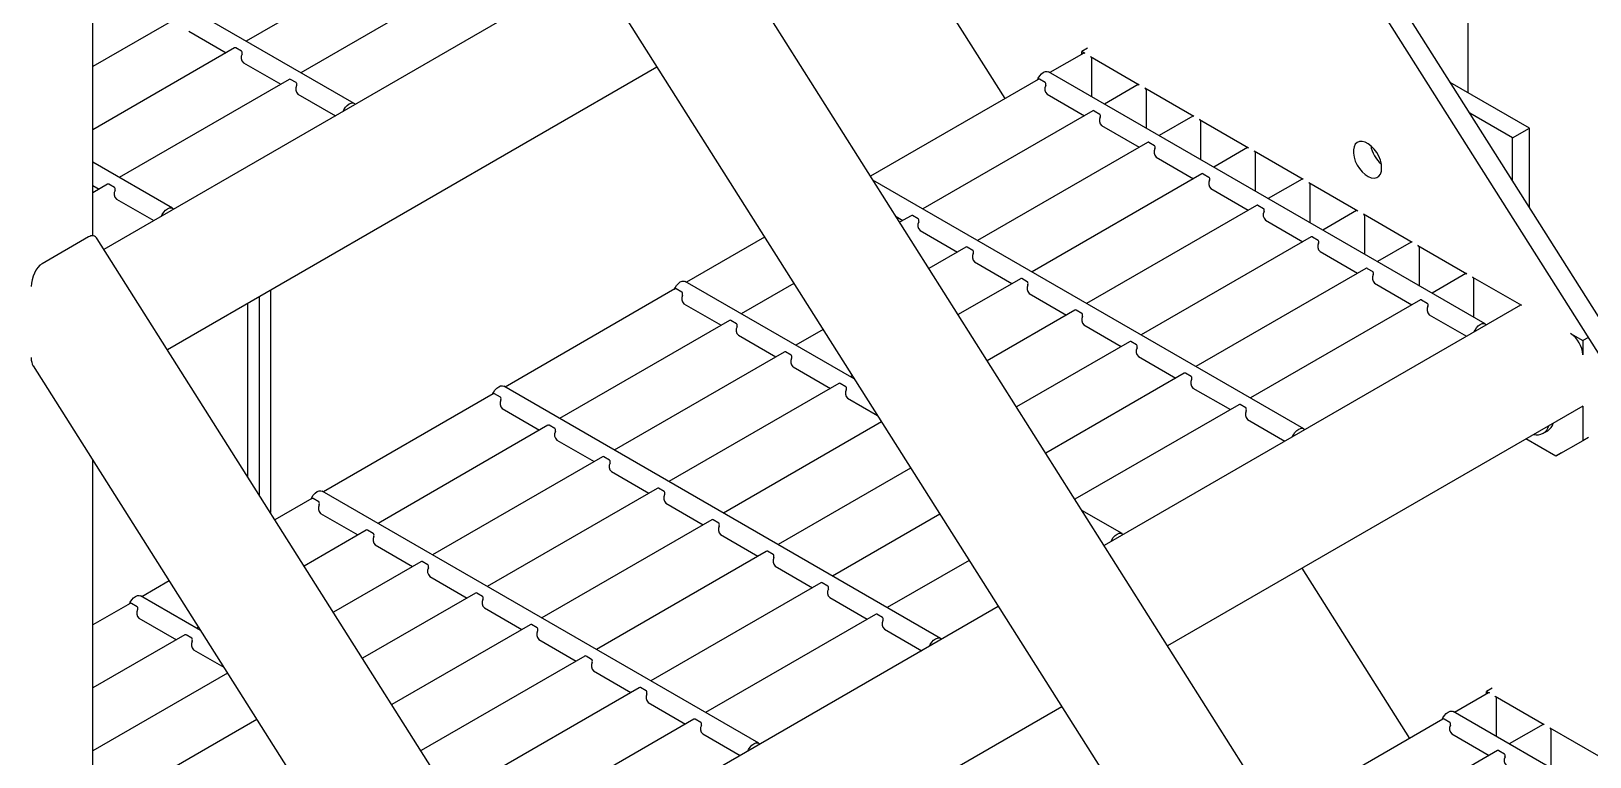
# Model space of a CAD drawing. Header units: millimetres. Extents: x 0 to 55611, y 0 to 32827.
# Drawn here: x 44865.9 to 45359.1, y 10388.9 to 10618.6 of the extents above; entities that cross this region are included whole.
import ezdxf

# ---------------------------------------------------------------- set-up
doc = ezdxf.new("R2010")
doc.units = ezdxf.units.MM
doc.header["$LTSCALE"] = 10
doc.linetypes.add('SLD-Continua', pattern=[0])
doc.layers.add('CHUTE', color=30, linetype='SLD-Continua')
doc.layers.add('STRUC', color=5, linetype='SLD-Continua')

msp = doc.modelspace()

# ---------------------------------------------------------------- linework, layer by layer
at = {"layer": 'CHUTE', "linetype": 'SLD-Continua', "lineweight": 25}
for p, q in [((44941.62, 10536.58), (44941.62, 10466.18)), ((44934.43, 10477.54), (44934.43, 10532.44)), ((44938.03, 10534.51), (44938.03, 10471.86))]:
    msp.add_line(p, q, dxfattribs=at)
at = {"layer": 'STRUC', "linetype": 'SLD-Continua', "lineweight": 25}
for p, q in [((46038.04, 9139.34), (44717.33, 11227.52)), ((45320.53, 11223.5), (45320.53, 10599.17)), ((44690.04, 11198.36), (45999.14, 9128.53)), ((44885.43, 10553.77), (44885.43, 10889.43)), ((47664.1, 6876.55), (45230.61, 10724.16)), ((47669.49, 6879.66), (45236, 10727.27)), ((45139.97, 10651.09), (45174.03, 10597.23)), ((44987.73, 10646.45), (44933.96, 10615.41)), ((44968.1, 10595.7), (44885.43, 10643.42)), ((45043.85, 10638.95), (44888.92, 10549.51)), ((45005.01, 10636.47), (44951.24, 10605.43)), ((44912.98, 10623.24), (44885.43, 10607.34)), ((44915.79, 10618.57), (44927.61, 10611.74)), ((44930.26, 10613.27), (44885.43, 10587.39)), ((44932.47, 10612.26), (44930.68, 10613.29)), ((45198.98, 10611.63), (45188.28, 10605.46)), ((45200.19, 10613.15), (45198.4, 10612.12)), ((45198.4, 10612.12), (45199.29, 10611.6)), ((45198.4, 10611.3), (45198.4, 10612.12)), ((45201.09, 10610.56), (45216.57, 10601.63)), ((45201.54, 10597.8), (45201.54, 10609.78)), ((45063.94, 10607.2), (44909, 10517.75)), ((44933.06, 10608.59), (44944.89, 10601.77)), ((45326.07, 10525.91), (45187.86, 10605.7)), ((44947.53, 10603.29), (44893.77, 10572.25)), ((44949.75, 10602.28), (44947.95, 10603.32)), ((45184.57, 10603.31), (45131.5, 10572.68)), ((45186.79, 10602.31), (45184.99, 10603.34)), ((45216.25, 10601.66), (45205.56, 10595.48)), ((45218.37, 10600.59), (45233.85, 10591.65)), ((45218.82, 10587.83), (45218.82, 10599.81)), ((45340.06, 10587.9), (45315, 10602.37)), ((44950.34, 10598.62), (44962.17, 10591.79)), ((45187.38, 10598.64), (45199.21, 10591.82)), ((45201.85, 10593.34), (45148.08, 10562.3)), ((45202.27, 10593.37), (45204.06, 10592.33)), ((45233.53, 10591.68), (45222.83, 10585.51)), ((45235.64, 10590.62), (45251.12, 10581.68)), ((45334.67, 10584.79), (45321.2, 10592.57)), ((45204.66, 10588.67), (45216.48, 10581.84)), ((45236.09, 10577.85), (45236.09, 10589.84)), ((45334.67, 10584.79), (45340.06, 10587.9)), ((45340.06, 10562.74), (45340.06, 10587.9)), ((45219.13, 10583.37), (45165.36, 10552.33)), ((45219.54, 10583.4), (45221.34, 10582.36)), ((45250.81, 10581.71), (45240.11, 10575.54)), ((45252.92, 10580.64), (45268.4, 10571.71)), ((45334.67, 10571.26), (45334.67, 10584.79)), ((44910.62, 10562.52), (44885.43, 10577.06)), ((45221.93, 10578.7), (45233.76, 10571.87)), ((45253.37, 10567.88), (45253.37, 10579.86)), ((45268.6, 10492.73), (45132.3, 10571.42)), ((45236.4, 10573.4), (45182.64, 10542.36)), ((45236.82, 10573.42), (45238.62, 10572.39)), ((45268.08, 10571.74), (45257.38, 10565.56)), ((45270.2, 10570.67), (45285.68, 10561.73)), ((44890.06, 10570.11), (44885.43, 10567.44)), ((44885.43, 10569.73), (44887.42, 10568.59)), ((44892.27, 10569.1), (44890.48, 10570.14)), ((44892.87, 10565.44), (44904.69, 10558.62)), ((45239.21, 10568.72), (45251.03, 10561.9)), ((45270.64, 10557.91), (45270.64, 10569.89)), ((45253.68, 10563.42), (45199.91, 10532.38)), ((45254.1, 10563.45), (45255.89, 10562.41)), ((45285.36, 10561.76), (45274.66, 10555.59)), ((45287.47, 10560.7), (45302.95, 10551.76)), ((45139.6, 10559.87), (45141.73, 10558.64)), ((45144.38, 10560.16), (45140.74, 10558.06)), ((45146.59, 10559.15), (45144.8, 10560.19)), ((45147.18, 10555.49), (45159.01, 10548.66)), ((45256.48, 10558.75), (45268.31, 10551.92)), ((45287.92, 10547.93), (45287.92, 10559.92)), ((44884.01, 10553.42), (44869.35, 10544.96)), ((45486.76, 9604.25), (44886.82, 10552.82)), ((45098, 10553.34), (45073.33, 10539.1)), ((45270.95, 10553.45), (45217.19, 10522.41)), ((45271.37, 10553.48), (45273.17, 10552.44)), ((45302.63, 10551.79), (45291.94, 10545.62)), ((45304.75, 10550.72), (45320.23, 10541.79)), ((45161.65, 10550.19), (45149.98, 10543.45)), ((45163.87, 10549.18), (45162.07, 10550.22)), ((45273.76, 10548.78), (45285.59, 10541.95)), ((45305.2, 10537.96), (45305.2, 10549.95)), ((45164.46, 10545.52), (45176.28, 10538.69)), ((45288.23, 10543.48), (45234.46, 10512.44)), ((45288.65, 10543.5), (45290.44, 10542.47)), ((45319.91, 10541.82), (45309.21, 10535.64)), ((45322.02, 10540.75), (45337.5, 10531.81)), ((45069.63, 10536.96), (45015.86, 10505.92)), ((45071.84, 10535.95), (45070.05, 10536.98)), ((45126.37, 10508.48), (45072.91, 10539.34)), ((45107.24, 10538.73), (45090.61, 10529.12)), ((45178.93, 10540.22), (45159.22, 10528.84)), ((45181.14, 10539.21), (45179.35, 10540.24)), ((45291.04, 10538.8), (45302.86, 10531.98)), ((45322.47, 10527.99), (45322.47, 10539.97)), ((45072.43, 10532.29), (45084.26, 10525.46)), ((45181.73, 10535.54), (45193.56, 10528.72)), ((45337.19, 10531.84), (45205.43, 10455.78)), ((45305.51, 10533.5), (45251.74, 10502.46)), ((45305.92, 10533.53), (45307.72, 10532.49)), ((45086.9, 10526.98), (45033.14, 10495.95)), ((45089.12, 10525.97), (45087.32, 10527.01)), ((45196.2, 10530.24), (45168.46, 10514.23)), ((45198.42, 10529.23), (45196.62, 10530.27)), ((45308.31, 10528.83), (45320.14, 10522)), ((45089.71, 10522.31), (45101.53, 10515.49)), ((45116.48, 10524.11), (45107.89, 10519.15)), ((45199.01, 10525.57), (45210.84, 10518.74)), ((45353.03, 10522.85), (45356.9, 10520.62)), ((45358.7, 10521.65), (45356.9, 10520.62)), ((45104.18, 10517.01), (45050.41, 10485.97)), ((45106.39, 10516), (45104.6, 10517.04)), ((45213.48, 10520.27), (45177.71, 10499.62)), ((45215.7, 10519.26), (45213.9, 10520.3)), ((45356.9, 10520.62), (45356.9, 10516.15)), ((44866.54, 10512.59), (45485.38, 9534.13)), ((45106.99, 10512.34), (45118.81, 10505.51)), ((45216.29, 10515.6), (45228.11, 10508.77)), ((45153.65, 10426.38), (45015.44, 10506.16)), ((45121.46, 10507.04), (45067.69, 10476)), ((45123.67, 10506.03), (45121.87, 10507.07)), ((45125.72, 10509.5), (45125.16, 10509.18)), ((45230.76, 10510.3), (45186.95, 10485.01)), ((45232.97, 10509.29), (45231.18, 10510.32)), ((45012.15, 10503.78), (44958.39, 10472.74)), ((45014.37, 10502.77), (45012.57, 10503.81)), ((45124.26, 10502.37), (45133.68, 10496.93)), ((45233.56, 10505.62), (45245.39, 10498.8)), ((45014.96, 10499.11), (45026.79, 10492.28)), ((45248.03, 10500.32), (45196.19, 10470.4)), ((45356.9, 10499.88), (45225.51, 10424.03)), ((45250.25, 10499.31), (45248.45, 10500.35)), ((45356.9, 10499.88), (45356.9, 10488.93)), ((45029.43, 10493.81), (44975.66, 10462.77)), ((45031.64, 10492.8), (45029.85, 10493.83)), ((45134.97, 10494.89), (45084.96, 10466.03)), ((45250.84, 10495.65), (45262.66, 10488.82)), ((45344.37, 10491.28), (45345.81, 10492.11)), ((45032.24, 10489.13), (45044.06, 10482.31)), ((45348.41, 10484.03), (45338.94, 10489.51)), ((45356.9, 10488.93), (45348.41, 10484.03)), ((45358.69, 10489.97), (45356.9, 10488.93)), ((44885.43, 10193.88), (44885.43, 10482.71)), ((45046.71, 10483.83), (44992.94, 10452.79)), ((45048.92, 10482.82), (45047.12, 10483.86)), ((45350.21, 10485.07), (45348.41, 10484.03)), ((45049.51, 10479.16), (45061.34, 10472.33)), ((45144.21, 10480.28), (45102.24, 10456.05)), ((45096.17, 10393.2), (44957.97, 10472.98)), ((45063.98, 10473.86), (45010.21, 10442.82)), ((45066.2, 10472.85), (45064.4, 10473.89)), ((44954.68, 10470.6), (44943.06, 10463.89)), ((44956.89, 10469.59), (44955.1, 10470.63)), ((45066.79, 10469.19), (45078.61, 10462.36)), ((45211.12, 10459.55), (45198.4, 10466.9)), ((44957.49, 10465.93), (44969.31, 10459.1)), ((45081.26, 10463.89), (45027.49, 10432.85)), ((45083.47, 10462.88), (45081.68, 10463.91)), ((45153.45, 10465.67), (45119.52, 10446.08)), ((44971.96, 10460.63), (44952.31, 10449.28)), ((44974.17, 10459.62), (44972.37, 10460.65)), ((45084.06, 10459.21), (45095.89, 10452.39)), ((44974.76, 10455.95), (44986.59, 10449.13)), ((45098.53, 10453.91), (45044.77, 10422.87)), ((45100.75, 10452.9), (45098.95, 10453.94)), ((44989.23, 10450.65), (44961.55, 10434.67)), ((44991.45, 10449.64), (44989.65, 10450.68)), ((45101.34, 10449.24), (45113.17, 10442.41)), ((45162.69, 10451.06), (45136.79, 10436.11)), ((45268.05, 10448.58), (45302.11, 10394.72)), ((44909.56, 10444.56), (44900.91, 10439.56)), ((44992.04, 10445.98), (45003.86, 10439.15)), ((45115.81, 10443.94), (45062.04, 10412.9)), ((45118.02, 10442.93), (45116.23, 10443.97)), ((44897.21, 10437.42), (44885.43, 10430.63)), ((44899.42, 10436.41), (44897.62, 10437.45)), ((44919.52, 10428.82), (44900.49, 10439.8)), ((45006.51, 10440.68), (44970.79, 10420.06)), ((45008.72, 10439.67), (45006.93, 10440.71)), ((45118.62, 10439.27), (45130.44, 10432.44)), ((44900.01, 10432.75), (44911.84, 10425.92)), ((45009.31, 10436.01), (45021.14, 10429.18)), ((45171.93, 10436.44), (45016.99, 10347)), ((45133.09, 10433.97), (45079.32, 10402.93)), ((45135.3, 10432.96), (45133.5, 10433.99)), ((44914.48, 10427.45), (44885.43, 10410.68)), ((44916.7, 10426.44), (44914.9, 10427.48)), ((44918.81, 10429.94), (44918.19, 10429.59)), ((45023.78, 10430.71), (44980.03, 10405.45)), ((45026, 10429.7), (45024.2, 10430.73)), ((45135.89, 10429.29), (45147.72, 10422.47)), ((44917.29, 10422.78), (44926.82, 10417.27)), ((45026.59, 10426.03), (45038.42, 10419.21)), ((45041.06, 10420.73), (44989.27, 10390.84)), ((45043.27, 10419.72), (45041.48, 10420.76)), ((44928.05, 10415.33), (44885.43, 10390.73)), ((45043.87, 10416.06), (45055.69, 10409.23)), ((45058.34, 10410.76), (45004.57, 10379.72)), ((45060.55, 10409.75), (45058.75, 10410.79)), ((45327.06, 10409.12), (45316.36, 10402.95)), ((45328.27, 10410.65), (45326.48, 10409.61)), ((45326.48, 10409.61), (45327.37, 10409.09)), ((45326.48, 10408.79), (45326.48, 10409.61)), ((45329.17, 10408.06), (45344.65, 10399.12)), ((45192.01, 10404.69), (45037.08, 10315.25)), ((45061.14, 10406.09), (45072.97, 10399.26)), ((45454.15, 10323.41), (45315.94, 10403.19)), ((45329.62, 10395.29), (45329.62, 10407.28)), ((44937.29, 10400.72), (44895.27, 10376.46)), ((45075.61, 10400.79), (45021.84, 10369.75)), ((45077.83, 10399.78), (45076.03, 10400.81)), ((45312.65, 10400.81), (45259.58, 10370.17)), ((45314.87, 10399.8), (45313.07, 10400.84)), ((45344.33, 10399.15), (45333.64, 10392.98)), ((45346.45, 10398.08), (45361.93, 10389.15)), ((45078.42, 10396.11), (45090.24, 10389.29)), ((45315.46, 10396.14), (45327.28, 10389.31)), ((45346.89, 10385.32), (45346.89, 10397.31)), ((45329.93, 10390.84), (45276.16, 10359.8)), ((45330.35, 10390.86), (45332.14, 10389.83))]:
    msp.add_line(p, q, dxfattribs=at)
at = {"layer": 'STRUC', "linetype": 'SLD-Continua', "lineweight": 25, "flags": 128}
for points in [[(44932.63, 10611.31), (44932.67, 10611.44), (44932.7, 10611.7), (44932.67, 10611.96), (44932.6, 10612.13), (44932.48, 10612.25), (44932.47, 10612.26)], [(45184.36, 10603.19), (45184.6, 10603.72), (45185.08, 10604.46), (45185.65, 10605.08), (45186.27, 10605.54), (45186.89, 10605.8), (45187.46, 10605.83), (45187.86, 10605.7)], [(44949.91, 10601.34), (44949.94, 10601.47), (44949.97, 10601.72), (44949.94, 10601.99), (44949.87, 10602.16), (44949.75, 10602.28), (44949.75, 10602.28)], [(45186.95, 10601.36), (45186.98, 10601.49), (45187.01, 10601.75), (45186.99, 10602.01), (45186.91, 10602.18), (45186.79, 10602.3), (45186.79, 10602.31)], [(44964.59, 10593.19), (44964.84, 10593.72), (44965.32, 10594.46), (44965.89, 10595.09), (44966.51, 10595.55), (44967.13, 10595.8), (44967.7, 10595.84), (44968.18, 10595.65), (44968.43, 10595.41)], [(45293.27, 10575.29), (45293.17, 10576.47), (45292.86, 10577.71), (45292.35, 10578.96), (45291.69, 10580.16), (45290.88, 10581.25), (45289.98, 10582.19), (45289.02, 10582.92), (45288.05, 10583.42), (45287.12, 10583.66), (45286.26, 10583.63), (45285.52, 10583.33), (45284.93, 10582.78), (45284.53, 10582), (45284.32, 10581.02), (45284.32, 10579.9), (45284.53, 10578.69), (45284.93, 10577.43), (45285.52, 10576.2), (45286.26, 10575.05), (45287.12, 10574.03), (45288.05, 10573.19), (45289.02, 10572.57), (45289.98, 10572.19), (45290.88, 10572.09), (45291.69, 10572.25), (45292.35, 10572.68), (45292.86, 10573.35), (45293.17, 10574.24), (45293.27, 10575.29)], [(44892.43, 10568.16), (44892.47, 10568.29), (44892.5, 10568.55), (44892.47, 10568.81), (44892.4, 10568.98), (44892.28, 10569.1), (44892.27, 10569.1)], [(44907.12, 10560.02), (44907.37, 10560.54), (44907.84, 10561.28), (44908.42, 10561.91), (44909.04, 10562.37), (44909.65, 10562.62), (44910.23, 10562.66), (44910.7, 10562.47), (44910.95, 10562.23)], [(45146.75, 10558.21), (45146.79, 10558.34), (45146.82, 10558.59), (45146.79, 10558.86), (45146.72, 10559.03), (45146.6, 10559.15), (45146.59, 10559.15)], [(45164.03, 10548.24), (45164.06, 10548.37), (45164.09, 10548.62), (45164.06, 10548.89), (45163.99, 10549.06), (45163.87, 10549.18), (45163.87, 10549.18)], [(45069.41, 10536.83), (45069.66, 10537.36), (45070.14, 10538.1), (45070.71, 10538.72), (45071.33, 10539.18), (45071.95, 10539.44), (45072.52, 10539.48), (45072.91, 10539.34)], [(45072, 10535), (45072.04, 10535.13), (45072.07, 10535.39), (45072.04, 10535.66), (45071.97, 10535.82), (45071.85, 10535.95), (45071.84, 10535.95)], [(45181.3, 10538.26), (45181.34, 10538.39), (45181.37, 10538.65), (45181.34, 10538.92), (45181.27, 10539.08), (45181.15, 10539.2), (45181.14, 10539.21)], [(45089.28, 10525.03), (45089.31, 10525.16), (45089.34, 10525.42), (45089.31, 10525.68), (45089.24, 10525.85), (45089.12, 10525.97), (45089.12, 10525.97)], [(45198.58, 10528.29), (45198.62, 10528.42), (45198.65, 10528.67), (45198.62, 10528.94), (45198.55, 10529.11), (45198.42, 10529.23), (45198.42, 10529.23)], [(45322.56, 10523.4), (45322.81, 10523.93), (45323.29, 10524.67), (45323.86, 10525.3), (45324.48, 10525.75), (45325.1, 10526.01), (45325.67, 10526.05), (45326.15, 10525.86), (45326.4, 10525.62)], [(45106.55, 10515.06), (45106.59, 10515.19), (45106.62, 10515.44), (45106.59, 10515.71), (45106.52, 10515.88), (45106.4, 10516), (45106.39, 10516)], [(45215.86, 10518.32), (45215.89, 10518.45), (45215.92, 10518.7), (45215.89, 10518.97), (45215.82, 10519.14), (45215.7, 10519.26), (45215.7, 10519.26)], [(45011.94, 10503.65), (45012.18, 10504.18), (45012.66, 10504.92), (45013.23, 10505.55), (45013.85, 10506), (45014.47, 10506.26), (45015.04, 10506.3), (45015.44, 10506.16)], [(45233.13, 10508.34), (45233.17, 10508.47), (45233.2, 10508.73), (45233.17, 10509), (45233.1, 10509.16), (45232.98, 10509.28), (45232.97, 10509.29)], [(45014.53, 10501.82), (45014.56, 10501.95), (45014.59, 10502.21), (45014.56, 10502.48), (45014.49, 10502.65), (45014.37, 10502.77), (45014.37, 10502.77)], [(45123.83, 10505.08), (45123.87, 10505.21), (45123.9, 10505.47), (45123.87, 10505.74), (45123.8, 10505.9), (45123.67, 10506.03), (45123.67, 10506.03)], [(45250.41, 10498.37), (45250.44, 10498.5), (45250.47, 10498.75), (45250.44, 10499.02), (45250.37, 10499.19), (45250.25, 10499.31), (45250.25, 10499.31)], [(45031.8, 10491.85), (45031.84, 10491.98), (45031.87, 10492.24), (45031.84, 10492.5), (45031.77, 10492.67), (45031.65, 10492.79), (45031.64, 10492.8)], [(45265.09, 10490.23), (45265.34, 10490.75), (45265.82, 10491.49), (45266.39, 10492.12), (45267.01, 10492.58), (45267.63, 10492.83), (45268.2, 10492.87), (45268.68, 10492.68), (45268.93, 10492.44)], [(45049.08, 10481.88), (45049.12, 10482.01), (45049.15, 10482.26), (45049.12, 10482.53), (45049.05, 10482.7), (45048.92, 10482.82), (45048.92, 10482.82)], [(44954.46, 10470.47), (44954.71, 10471), (44955.19, 10471.74), (44955.76, 10472.37), (44956.38, 10472.83), (44957, 10473.08), (44957.57, 10473.12), (44957.97, 10472.98)], [(45066.36, 10471.9), (45066.39, 10472.03), (45066.42, 10472.29), (45066.39, 10472.56), (45066.32, 10472.73), (45066.2, 10472.85), (45066.2, 10472.85)], [(44957.05, 10468.65), (44957.09, 10468.78), (44957.12, 10469.03), (44957.09, 10469.3), (44957.02, 10469.47), (44956.9, 10469.59), (44956.89, 10469.59)], [(45083.63, 10461.93), (45083.67, 10462.06), (45083.7, 10462.32), (45083.67, 10462.58), (45083.6, 10462.75), (45083.48, 10462.87), (45083.47, 10462.88)], [(44974.33, 10458.67), (44974.37, 10458.8), (44974.4, 10459.06), (44974.37, 10459.33), (44974.3, 10459.49), (44974.18, 10459.61), (44974.17, 10459.62)], [(45207.62, 10457.05), (45207.86, 10457.57), (45208.34, 10458.31), (45208.92, 10458.94), (45209.53, 10459.4), (45210.15, 10459.65), (45210.73, 10459.69), (45211.2, 10459.5), (45211.45, 10459.26)], [(45100.91, 10451.96), (45100.94, 10452.09), (45100.97, 10452.34), (45100.94, 10452.61), (45100.87, 10452.78), (45100.75, 10452.9), (45100.75, 10452.9)], [(44991.61, 10448.7), (44991.64, 10448.83), (44991.67, 10449.08), (44991.64, 10449.35), (44991.57, 10449.52), (44991.45, 10449.64), (44991.45, 10449.64)], [(45118.18, 10441.99), (45118.22, 10442.11), (45118.25, 10442.37), (45118.22, 10442.64), (45118.15, 10442.81), (45118.03, 10442.93), (45118.02, 10442.93)], [(44896.99, 10437.3), (44897.24, 10437.82), (44897.71, 10438.56), (44898.29, 10439.19), (44898.91, 10439.65), (44899.52, 10439.9), (44900.1, 10439.94), (44900.49, 10439.8)], [(45008.88, 10438.73), (45008.92, 10438.86), (45008.95, 10439.11), (45008.92, 10439.38), (45008.85, 10439.55), (45008.73, 10439.67), (45008.72, 10439.67)], [(44899.58, 10435.47), (44899.62, 10435.6), (44899.65, 10435.85), (44899.62, 10436.12), (44899.55, 10436.29), (44899.43, 10436.41), (44899.42, 10436.41)], [(45135.46, 10432.01), (45135.5, 10432.14), (45135.53, 10432.4), (45135.5, 10432.66), (45135.43, 10432.83), (45135.31, 10432.95), (45135.3, 10432.96)], [(45026.16, 10428.75), (45026.19, 10428.88), (45026.22, 10429.14), (45026.2, 10429.41), (45026.12, 10429.57), (45026, 10429.69), (45026, 10429.7)], [(44916.86, 10425.49), (44916.89, 10425.62), (44916.92, 10425.88), (44916.89, 10426.15), (44916.82, 10426.31), (44916.7, 10426.44), (44916.7, 10426.44)], [(45150.14, 10423.87), (45150.39, 10424.39), (45150.87, 10425.14), (45151.44, 10425.76), (45152.06, 10426.22), (45152.68, 10426.47), (45153.25, 10426.51), (45153.73, 10426.32), (45153.98, 10426.08)], [(45043.43, 10418.78), (45043.47, 10418.91), (45043.5, 10419.16), (45043.47, 10419.43), (45043.4, 10419.6), (45043.28, 10419.72), (45043.27, 10419.72)], [(45060.71, 10408.81), (45060.75, 10408.94), (45060.78, 10409.19), (45060.75, 10409.46), (45060.68, 10409.63), (45060.56, 10409.75), (45060.55, 10409.75)], [(45312.43, 10400.68), (45312.68, 10401.21), (45313.16, 10401.95), (45313.73, 10402.58), (45314.35, 10403.03), (45314.97, 10403.29), (45315.54, 10403.33), (45315.94, 10403.19)], [(45077.99, 10398.83), (45078.02, 10398.96), (45078.05, 10399.22), (45078.02, 10399.49), (45077.95, 10399.65), (45077.83, 10399.77), (45077.83, 10399.78)], [(45315.03, 10398.86), (45315.06, 10398.98), (45315.09, 10399.24), (45315.06, 10399.51), (45314.99, 10399.68), (45314.87, 10399.8), (45314.87, 10399.8)], [(45092.67, 10390.69), (45092.92, 10391.22), (45093.4, 10391.96), (45093.97, 10392.58), (45094.59, 10393.04), (45095.21, 10393.3), (45095.78, 10393.33), (45096.26, 10393.14), (45096.5, 10392.9)]]:
    msp.add_lwpolyline(points, dxfattribs=at)
at = {"layer": 'STRUC', "linetype": 'SLD-Continua', "lineweight": 25}
for centre, radius, start, end in [((44930.49, 10612.92), 0.414, 63.338, 124.2198), ((44934.62, 10610.23), 2.26, 151.5127, 226.5278), ((45199.11, 10611.34), 0.319, 54.3824, 114.3071), ((45200.57, 10609.74), 0.976, 2.6055, 57.3945), ((44947.77, 10602.95), 0.414, 63.338, 124.2198), ((44951.89, 10600.26), 2.26, 151.5127, 226.5278), ((45184.81, 10603), 0.388, 62.259, 127.5191), ((45188.94, 10600.28), 2.26, 151.5127, 226.5278), ((45216.38, 10601.37), 0.319, 54.3824, 114.3071), ((45217.84, 10599.77), 0.976, 2.6055, 57.3945), ((45202.08, 10593.01), 0.402, 62.6755, 125.5375), ((45206.21, 10590.31), 2.26, 151.5127, 226.5278), ((45203.52, 10591.76), 0.791, 332.3428, 46.8827), ((45233.66, 10591.39), 0.319, 54.3824, 114.3071), ((45235.12, 10589.79), 0.976, 2.6055, 57.3945), ((45219.36, 10583.04), 0.402, 62.6755, 125.5375), ((45223.49, 10580.34), 2.26, 151.5127, 226.5278), ((45220.8, 10581.78), 0.791, 332.3428, 46.8827), ((45250.94, 10581.42), 0.319, 54.3824, 114.3071), ((45252.39, 10579.82), 0.976, 2.6055, 57.3945), ((45299.84, 10584.27), 10.23, 190.8135, 229.1812), ((45299.83, 10584.26), 10.22, 190.7948, 229.1998), ((45236.64, 10573.07), 0.402, 62.6755, 125.5375), ((45240.76, 10570.36), 2.26, 151.5127, 226.5278), ((45238.08, 10571.81), 0.791, 332.3428, 46.8827), ((45268.21, 10571.45), 0.319, 54.3824, 114.3071), ((45269.67, 10569.85), 0.976, 2.6055, 57.3945), ((44890.29, 10569.77), 0.414, 63.338, 124.2198), ((44894.42, 10567.08), 2.26, 151.5127, 226.5278), ((45253.91, 10563.09), 0.402, 62.6755, 125.5375), ((45258.04, 10560.39), 2.26, 151.5127, 226.5278), ((45255.35, 10561.84), 0.791, 332.3428, 46.8827), ((45285.49, 10561.47), 0.319, 54.3824, 114.3071), ((45286.95, 10559.87), 0.976, 2.6055, 57.3945), ((45144.61, 10559.82), 0.414, 63.338, 124.2198), ((45148.74, 10557.13), 2.26, 151.5127, 226.5278), ((45271.19, 10553.12), 0.402, 62.6755, 125.5375), ((45275.32, 10550.42), 2.26, 151.5127, 226.5278), ((45272.63, 10551.86), 0.791, 332.3428, 46.8827), ((45302.77, 10551.5), 0.319, 54.3824, 114.3071), ((45304.22, 10549.9), 0.976, 2.6055, 57.3945), ((45161.89, 10549.85), 0.414, 63.338, 124.2198), ((45166.01, 10547.16), 2.26, 151.5127, 226.5278), ((45288.46, 10543.15), 0.402, 62.6755, 125.5375), ((45292.59, 10540.44), 2.26, 151.5127, 226.5278), ((45289.9, 10541.89), 0.791, 332.3428, 46.8827), ((45320.04, 10541.53), 0.319, 54.3824, 114.3071), ((45321.5, 10539.93), 0.976, 2.6055, 57.3945), ((45069.86, 10536.62), 0.414, 63.338, 124.2198), ((45179.16, 10539.87), 0.414, 63.338, 124.2198), ((45183.29, 10537.18), 2.26, 151.5127, 226.5278), ((45073.99, 10533.93), 2.26, 151.5127, 226.5278), ((45305.74, 10533.17), 0.402, 62.6755, 125.5375), ((45309.87, 10530.47), 2.26, 151.5127, 226.5278), ((45307.18, 10531.92), 0.791, 332.3428, 46.8827), ((45337.32, 10531.55), 0.319, 54.3824, 114.3071), ((45087.14, 10526.64), 0.414, 63.338, 124.2198), ((45196.44, 10529.9), 0.414, 63.338, 124.2198), ((45200.57, 10527.21), 2.26, 151.5127, 226.5278), ((45091.26, 10523.95), 2.26, 151.5127, 226.5278), ((45348.51, 10515.77), 8.4, 2.6055, 57.3945), ((45104.41, 10516.67), 0.414, 63.338, 124.2198), ((45213.71, 10519.93), 0.414, 63.338, 124.2198), ((45217.84, 10517.24), 2.26, 151.5127, 226.5278), ((45108.54, 10513.98), 2.26, 151.5127, 226.5278), ((45121.69, 10506.7), 0.414, 63.338, 124.2198), ((45230.99, 10509.95), 0.414, 63.338, 124.2198), ((45235.12, 10507.26), 2.26, 151.5127, 226.5278), ((45012.39, 10503.44), 0.414, 63.338, 124.2198), ((45016.51, 10500.75), 2.26, 151.5127, 226.5278), ((45125.82, 10504.01), 2.26, 151.5127, 226.5278), ((45248.27, 10499.98), 0.414, 63.338, 124.2198), ((45252.39, 10497.29), 2.26, 151.5127, 226.5278), ((45029.66, 10493.46), 0.414, 63.338, 124.2198), ((45033.79, 10490.77), 2.26, 151.5127, 226.5278), ((45342.42, 10494.67), 3.87, 254.8736, 345.121), ((45343.67, 10495.57), 4.06, 301.6973, 344.8142), ((45046.94, 10483.49), 0.414, 63.338, 124.2198), ((45051.07, 10480.8), 2.26, 151.5127, 226.5278), ((45064.21, 10473.52), 0.414, 63.338, 124.2198), ((45068.34, 10470.83), 2.26, 151.5127, 226.5278), ((44954.91, 10470.26), 0.414, 63.338, 124.2198), ((44959.04, 10467.57), 2.26, 151.5127, 226.5278), ((45081.49, 10463.54), 0.414, 63.338, 124.2198), ((45085.62, 10460.85), 2.26, 151.5127, 226.5278), ((44972.19, 10460.28), 0.414, 63.338, 124.2198), ((44976.32, 10457.59), 2.26, 151.5127, 226.5278), ((45098.77, 10453.57), 0.414, 63.338, 124.2198), ((45102.89, 10450.88), 2.26, 151.5127, 226.5278), ((44989.46, 10450.31), 0.414, 63.338, 124.2198), ((44993.59, 10447.62), 2.26, 151.5127, 226.5278), ((45116.04, 10443.6), 0.414, 63.338, 124.2198), ((45120.17, 10440.91), 2.26, 151.5127, 226.5278), ((44897.44, 10437.08), 0.414, 63.338, 124.2198), ((45006.74, 10440.34), 0.414, 63.338, 124.2198), ((45010.87, 10437.65), 2.26, 151.5127, 226.5278), ((44901.57, 10434.39), 2.26, 151.5127, 226.5278), ((45133.32, 10433.62), 0.414, 63.338, 124.2198), ((44914.71, 10427.11), 0.414, 63.338, 124.2198), ((45024.02, 10430.36), 0.414, 63.338, 124.2198), ((45028.14, 10427.67), 2.26, 151.5127, 226.5278), ((45137.45, 10430.93), 2.26, 151.5127, 226.5278), ((44918.84, 10424.42), 2.26, 151.5127, 226.5278), ((45041.29, 10420.39), 0.414, 63.338, 124.2198), ((45045.42, 10417.7), 2.26, 151.5127, 226.5278), ((45058.57, 10410.42), 0.414, 63.338, 124.2198), ((45062.7, 10407.73), 2.26, 151.5127, 226.5278), ((45327.19, 10408.83), 0.319, 54.3824, 114.3071), ((45328.64, 10407.23), 0.976, 2.6055, 57.3945), ((45075.84, 10400.44), 0.414, 63.338, 124.2198), ((45079.97, 10397.76), 2.26, 151.5127, 226.5278), ((45312.89, 10400.49), 0.388, 62.259, 127.5191), ((45317.01, 10397.78), 2.26, 151.5127, 226.5278), ((45344.46, 10398.86), 0.319, 54.3824, 114.3071), ((45345.92, 10397.26), 0.976, 2.6055, 57.3945), ((45330.16, 10390.51), 0.402, 62.6755, 125.5375), ((45334.29, 10387.8), 2.26, 151.5127, 226.5278), ((45331.6, 10389.25), 0.791, 332.3428, 46.8827)]:
    msp.add_arc(centre, radius, start, end, dxfattribs=at)
for centre, start_param, end_param in [((44884.01, 10548.15), 5.855228, 6.809353), ((44869.35, 10539.69), 0.526168, 2.096964), ((44869.35, 10517.26), 2.096964, 2.713635)]:
    msp.add_ellipse(centre, major_axis=(1.73, 5.56), ratio=0.536091, start_param=start_param, end_param=end_param, dxfattribs=at)

doc.saveas('drawing.dxf')
